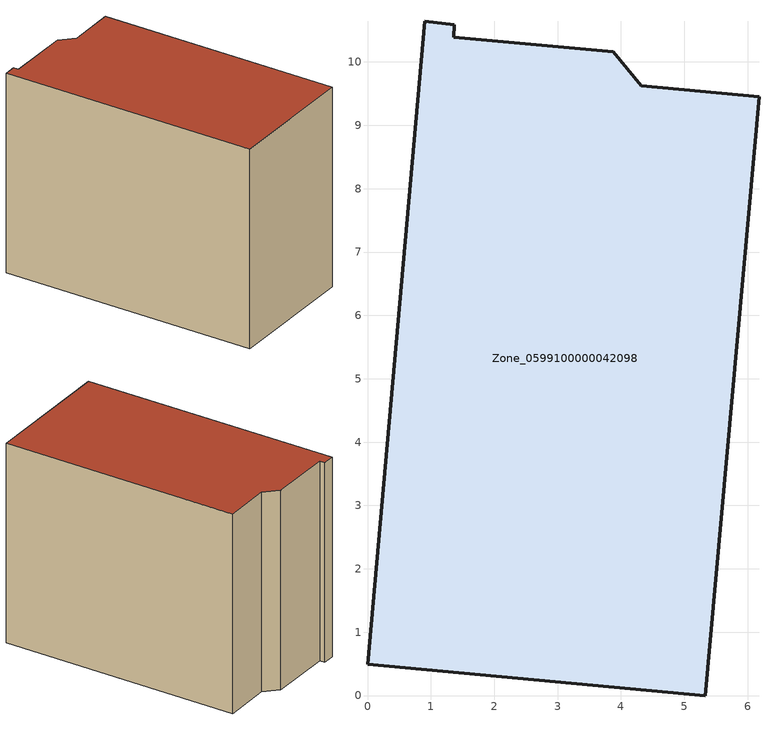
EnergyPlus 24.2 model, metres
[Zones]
Zone_0599100000042098
 floor ground (C_G): 0,0.49 0.9,10.64 1.37,10.59 1.36,10.39 3.88,10.16 4.32,9.62 6.18,9.46 5.33,0 z0
 wall outside (C_F): 0.9,10.64 0,0.49 5.33,0 6.18,9.46 4.32,9.62 3.88,10.16 1.36,10.39 1.37,10.59 0.9,10.64 z0:8.03
 roof outside (C_R): 1.37,10.59 0.9,10.64 0,0.49 5.33,0 6.18,9.46 4.32,9.62 3.88,10.16 1.36,10.39 z8.03
[BUILDING]
Pand.0599100000042098: North Axis=0; Terrain=City; Loads Convergence Tolerance Value=0.04; Temperature Convergence Tolerance Value=0.4; Solar Distribution=FullExterior; Maximum Number of Warmup Days=25; Minimum Number of Warmup Days=1
[Site:Location]
Rotterdam.The.Hague.AP_ZH_NLD Design_Conditions: Latitude=51.96; Longitude=4.45; Time Zone=1; Elevation=-4.5
[SITE:GROUNDTEMPERATURE:BUILDINGSURFACE]
18, 18, 18, 18, 18, 18, 18, 18, 18, 18, 18, 18
[MATERIAL] Thermal Absorptance=0.9; Solar Absorptance=0.7; Visible Absorptance=0.7
Name | Roughness | Thickness | Conductivity | Density | Specific Heat
G.TI.1946 | MediumSmooth | 0.15 | 1 | 540 | 1210
F.TI.1946 | Rough | 0.3 | 0.857143 | 1920 | 840
R.TI.1946 | MediumRough | 0.2 | 0.1 | 1500 | 1000
[CONSTRUCTION]
C_G: G.TI.1946
C_F: F.TI.1946
C_R: R.TI.1946
[ZONE]
Zone_0599100000042098: Type=1; Multiplier=1; Ceiling Height=Autocalculate; Volume=Autocalculate; Floor Area=autocalculate; Part of Total Floor Area=Yes
[ZONEINFILTRATION:DESIGNFLOWRATE]
Infil_Zone_0599100000042098: Zone or ZoneList or Space or SpaceList=Zone_0599100000042098; Schedule=AlwaysOn; Design Flow Rate Calculation Method=Flow/Area; Flow Rate per Floor Area=0.003; Constant Term Coefficient=1; Temperature Term Coefficient=0; Velocity Term Coefficient=0; Velocity Squared Term Coefficient=0
[HVACTEMPLATE:ZONE:IDEALLOADSAIRSYSTEM]
Zone_0599100000042098: Maximum Heating Supply Air Temperature=50; Minimum Cooling Supply Air Temperature=13; Maximum Heating Supply Air Humidity Ratio=0.0156; Minimum Cooling Supply Air Humidity Ratio=0.0077; Heating Limit=NoLimit; Cooling Limit=NoLimit; Dehumidification Control Type=ConstantSensibleHeatRatio; Cooling Sensible Heat Ratio=0.7; Dehumidification Setpoint=60; Humidification Control Type=None; Humidification Setpoint=30; Outdoor Air Method=None; Outdoor Air Flow Rate per Person=0.00944; Outdoor Air Flow Rate per Zone Floor Area=0; Outdoor Air Flow Rate per Zone=0; Demand Controlled Ventilation Type=None; Outdoor Air Economizer Type=NoEconomizer; Heat Recovery Type=None; Sensible Heat Recovery Effectiveness=0.7; Latent Heat Recovery Effectiveness=0.65
[ZONECONTROL:THERMOSTAT]
ThermostatControl_Zone_0599100000042098: Zone or ZoneList=Zone_0599100000042098; Control Type Schedule=DualSetpointControlType; Control 1=Thermostat_Zone_0599100000042098; Temperature Difference Between Cutout And Setpoint=0
[THERMOSTATSETPOINT:DUALSETPOINT]
Thermostat_Zone_0599100000042098: Heating Setpoint Temperature Schedule=HeatingSetpoint_Zone_0599100000042098; Cooling Setpoint Temperature Schedule=CoolingSetpoint_Zone_0599100000042098
[SCHEDULE:COMPACT]
HeatingSetpoint_Zone_0599100000042098: Through: 12/31, For: AllDays, Until: 24:00, 21
CoolingSetpoint_Zone_0599100000042098: Through: 12/31, For: AllDays, Until: 24:00, 24
DualSetpointControlType: Through: 12/31, For: AllDays, Until: 24:00, 4
AlwaysOn: Through: 12/31, For: AllDays, Until: 24:00, 1
